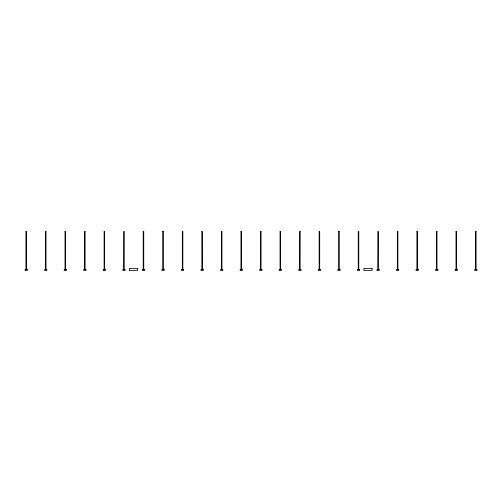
<?xml version="1.0" encoding="UTF-8"?>
<svg xmlns="http://www.w3.org/2000/svg" width="502" height="502" viewBox="0 0 502 502"><rect width="100%" height="100%" fill="white"/><g stroke="black" fill="none" stroke-linecap="round" stroke-linejoin="round"><path stroke-width="0.75" d="M25.978 231.453L26.393 231.453M45.939 231.453L45.531 231.453L45.462 269.769M65.078 231.453L65.492 231.453M84.631 231.453L85.039 231.453M104.178 231.453L104.585 231.453M143.277 231.453L143.685 231.453M162.824 231.453L163.232 231.453M182.37 231.453L182.784 231.453M201.923 231.453L202.331 231.453L202.4 269.769M221.47 231.453L221.884 231.453M241.023 231.453L241.431 231.453M260.569 231.453L260.977 231.453M280.116 231.453L280.53 231.453M300.077 231.453L299.669 231.453L299.6 269.769M319.216 231.453L319.63 231.453M338.768 231.453L339.176 231.453M358.315 231.453L358.723 231.453M397.415 231.453L397.822 231.453M416.961 231.453L417.369 231.453M436.508 231.453L436.922 231.453M456.061 231.453L456.469 231.453L456.538 269.769M475.607 231.453L476.021 231.453M476.084 231.453L476.084 269.769M475.545 231.453L475.545 269.769M455.992 231.453L455.992 269.769M436.985 231.453L436.985 269.769M436.445 231.453L436.445 269.769M417.438 231.453L417.438 269.769M416.898 231.453L416.898 269.769M397.891 231.453L397.891 269.769M397.346 231.453L397.346 269.769M378.339 269.769L378.339 231.453L377.862 231.453L377.799 269.769M358.792 231.453L358.792 269.769M358.246 231.453L358.246 269.769M339.239 231.453L339.239 269.769M338.699 231.453L338.699 269.769M319.692 231.453L319.692 269.769M319.153 231.453L319.153 269.769M300.146 231.453L300.146 269.769M280.593 231.453L280.593 269.769M280.053 231.453L280.053 269.769M261.046 231.453L261.046 269.769M260.5 231.453L260.5 269.769M241.5 231.453L241.5 269.769M240.954 231.453L240.954 269.769M221.947 231.453L221.947 269.769M221.407 231.453L221.407 269.769M201.854 231.453L201.854 269.769M182.847 231.453L182.847 269.769M182.308 231.453L182.308 269.769M163.301 231.453L163.301 269.769M162.761 231.453L162.761 269.769M143.754 231.453L143.754 269.769M143.208 231.453L143.208 269.769M124.201 269.769L124.201 231.453L123.724 231.453L123.661 269.769M104.654 231.453L104.654 269.769M104.109 231.453L104.109 269.769M85.102 231.453L85.102 269.769M84.562 231.453L84.562 269.769M65.555 231.453L65.555 269.769M65.015 231.453L65.015 269.769M46.008 231.453L46.008 269.769M26.455 231.453L26.455 269.769M25.916 231.453L25.916 269.769M137.504 268.375L129.359 268.375L129.359 270.547L137.504 270.547L137.504 268.375M372.095 268.375L363.95 268.375L363.95 270.547L372.095 270.547L372.095 268.375M27.271 269.461L25.1 269.461L25.1 270.547L27.271 270.547L27.271 269.461M46.824 269.461L44.647 269.461L44.647 270.547L46.824 270.547L46.824 269.461M66.371 269.461L64.2 269.461L64.2 270.547L66.371 270.547L66.371 269.461M85.917 269.461L83.746 269.461L83.746 270.547L85.917 270.547L85.917 269.461M105.47 269.461L103.299 269.461L103.299 270.547L105.47 270.547L105.47 269.461M125.017 269.461L122.846 269.461L122.846 270.547L125.017 270.547L125.017 269.461M144.563 269.461L142.392 269.461L142.392 270.547L144.563 270.547L144.563 269.461M164.116 269.461L161.945 269.461L161.945 270.547L164.116 270.547L164.116 269.461M183.663 269.461L181.492 269.461L181.492 270.547L183.663 270.547L183.663 269.461M203.216 269.461L201.038 269.461L201.038 270.547L203.216 270.547L203.216 269.461M222.762 269.461L220.591 269.461L220.591 270.547L222.762 270.547L222.762 269.461M242.309 269.461L240.138 269.461L240.138 270.547L242.309 270.547L242.309 269.461M261.862 269.461L259.691 269.461L259.691 270.547L261.862 270.547L261.862 269.461M281.409 269.461L279.237 269.461L279.237 270.547L281.409 270.547L281.409 269.461M300.962 269.461L298.784 269.461L298.784 270.547L300.962 270.547L300.962 269.461M320.508 269.461L318.337 269.461L318.337 270.547L320.508 270.547L320.508 269.461M340.055 269.461L337.884 269.461L337.884 270.547L340.055 270.547L340.055 269.461M359.608 269.461L357.437 269.461L357.437 270.547L359.608 270.547L359.608 269.461M379.154 269.461L376.983 269.461L376.983 270.547L379.154 270.547L379.154 269.461M398.701 269.461L396.53 269.461L396.53 270.547L398.701 270.547L398.701 269.461M418.254 269.461L416.083 269.461L416.083 270.547L418.254 270.547L418.254 269.461M437.8 269.461L435.629 269.461L435.629 270.547L437.8 270.547L437.8 269.461M457.353 269.461L455.176 269.461L455.176 270.547L457.353 270.547L457.353 269.461M476.9 269.461L474.729 269.461L474.729 270.547L476.9 270.547L476.9 269.461"/></g></svg>
